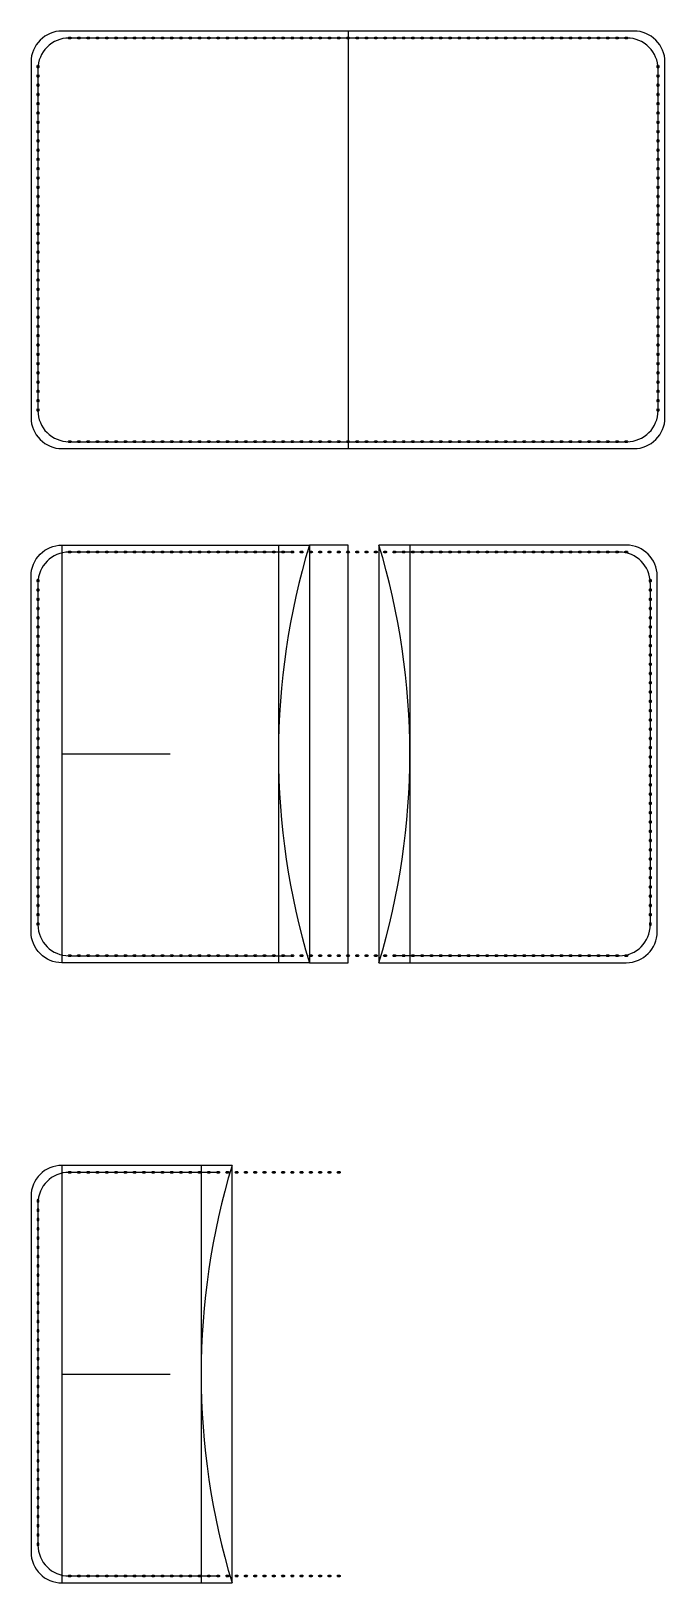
# Model space of a CAD drawing. Header units: millimetres. Extents: x -203 to 2, y -367 to 135.
import ezdxf

# ---------------------------------------------------------------- set-up
doc = ezdxf.new("R2010")
doc.units = ezdxf.units.MM
doc.layers.get('0').update_dxf_attribs({"linetype": 'CONTINUOUS'})

msp = doc.modelspace()

# ---------------------------------------------------------------- linework, layer by layer
for p, q in [((-100, 135.07), (-100, 0.07)), ((-192.5, -31.13), (-192.5, -166.13)), ((-117.5, -33.38), (-190.25, -33.38)), ((-122.5, -31.13), (-122.5, -166.13)), ((-10, -31.13), (-90, -31.13)), ((-90, -31.13), (-90, -166.13)), ((-12.25, -33.38), (-85, -33.38)), ((-80, -31.13), (-80, -166.13)), ((-200.25, -43.38), (-200.25, -153.88)), ((-2.25, -43.38), (-2.25, -153.88)), ((0, -156.13), (0, -41.13)), ((-192.5, -98.63), (-157.5, -98.63)), ((-190.25, -163.88), (-117.5, -163.88)), ((-12.25, -163.88), (-85, -163.88)), ((-90, -166.13), (-10, -166.13)), ((-137.5, -231.65), (-192.5, -231.65)), ((-192.5, -231.65), (-192.5, -366.65)), ((-142.5, -233.9), (-190.25, -233.9)), ((-147.5, -231.65), (-147.5, -366.65)), ((-137.5, -366.65), (-137.5, -231.65)), ((-202.5, -241.65), (-202.5, -356.65)), ((-200.25, -243.9), (-200.25, -354.4)), ((-192.5, -299.15), (-157.5, -299.15)), ((-190.25, -364.4), (-142.5, -364.4)), ((-192.5, -366.65), (-137.5, -366.65))]:
    msp.add_line(p, q)
for points in [[(-192.5, 0.07), (-7.5, 0.07, 0.414214), (2.5, 10.07), (2.5, 125.07, 0.414214), (-7.5, 135.07), (-192.5, 135.07, 0.414214), (-202.5, 125.07), (-202.5, 10.07, 0.414214)], [(-9.75, 132.82), (-190.25, 132.82, 0.414214), (-200.25, 122.82), (-200.25, 12.32, 0.414214), (-190.25, 2.32), (-9.75, 2.32, 0.414214), (0.25, 12.32), (0.25, 122.82, 0.414214)], [(-190.25, 133.07), (-189.75, 133.07, -1), (-189.75, 132.57), (-190.25, 132.57, -1)], [(-187.25, 132.57, -1), (-187.25, 133.07), (-186.75, 133.07, -1), (-186.75, 132.57)], [(-184.25, 132.57, -1), (-184.25, 133.07), (-183.75, 133.07, -1), (-183.75, 132.57)], [(-181.25, 132.57, -1), (-181.25, 133.07), (-180.75, 133.07, -1), (-180.75, 132.57)], [(-178.25, 132.57, -1), (-178.25, 133.07), (-177.75, 133.07, -1), (-177.75, 132.57)], [(-175.25, 132.57, -1), (-175.25, 133.07), (-174.75, 133.07, -1), (-174.75, 132.57)], [(-172.25, 132.57, -1), (-172.25, 133.07), (-171.75, 133.07, -1), (-171.75, 132.57)], [(-169.25, 132.57, -1), (-169.25, 133.07), (-168.75, 133.07, -1), (-168.75, 132.57)], [(-166.25, 132.57, -1), (-166.25, 133.07), (-165.75, 133.07, -1), (-165.75, 132.57)], [(-163.25, 132.57, -1), (-163.25, 133.07), (-162.75, 133.07, -1), (-162.75, 132.57)], [(-160.25, 132.57, -1), (-160.25, 133.07), (-159.75, 133.07, -1), (-159.75, 132.57)], [(-157.25, 132.57, -1), (-157.25, 133.07), (-156.75, 133.07, -1), (-156.75, 132.57)], [(-154.25, 132.57, -1), (-154.25, 133.07), (-153.75, 133.07, -1), (-153.75, 132.57)], [(-151.25, 132.57, -1), (-151.25, 133.07), (-150.75, 133.07, -1), (-150.75, 132.57)], [(-148.25, 132.57, -1), (-148.25, 133.07), (-147.75, 133.07, -1), (-147.75, 132.57)], [(-145.25, 132.57, -1), (-145.25, 133.07), (-144.75, 133.07, -1), (-144.75, 132.57)], [(-142.25, 132.57, -1), (-142.25, 133.07), (-141.75, 133.07, -1), (-141.75, 132.57)], [(-139.25, 132.57, -1), (-139.25, 133.07), (-138.75, 133.07, -1), (-138.75, 132.57)], [(-136.25, 132.57, -1), (-136.25, 133.07), (-135.75, 133.07, -1), (-135.75, 132.57)], [(-133.25, 132.57, -1), (-133.25, 133.07), (-132.75, 133.07, -1), (-132.75, 132.57)], [(-130.25, 132.57, -1), (-130.25, 133.07), (-129.75, 133.07, -1), (-129.75, 132.57)], [(-127.25, 132.57, -1), (-127.25, 133.07), (-126.75, 133.07, -1), (-126.75, 132.57)], [(-124.25, 132.57, -1), (-124.25, 133.07), (-123.75, 133.07, -1), (-123.75, 132.57)], [(-121.25, 132.57, -1), (-121.25, 133.07), (-120.75, 133.07, -1), (-120.75, 132.57)], [(-118.25, 132.57, -1), (-118.25, 133.07), (-117.75, 133.07, -1), (-117.75, 132.57)], [(-115.25, 132.57, -1), (-115.25, 133.07), (-114.75, 133.07, -1), (-114.75, 132.57)], [(-112.25, 132.57, -1), (-112.25, 133.07), (-111.75, 133.07, -1), (-111.75, 132.57)], [(-109.25, 132.57, -1), (-109.25, 133.07), (-108.75, 133.07, -1), (-108.75, 132.57)], [(-106.25, 132.57, -1), (-106.25, 133.07), (-105.75, 133.07, -1), (-105.75, 132.57)], [(-103.25, 132.57, -1), (-103.25, 133.07), (-102.75, 133.07, -1), (-102.75, 132.57)], [(-100.25, 132.57, -1), (-100.25, 133.07), (-99.75, 133.07, -1), (-99.75, 132.57)], [(-97.25, 132.57, -1), (-97.25, 133.07), (-96.75, 133.07, -1), (-96.75, 132.57)], [(-94.25, 132.57, -1), (-94.25, 133.07), (-93.75, 133.07, -1), (-93.75, 132.57)], [(-91.25, 132.57, -1), (-91.25, 133.07), (-90.75, 133.07, -1), (-90.75, 132.57)], [(-88.25, 132.57, -1), (-88.25, 133.07), (-87.75, 133.07, -1), (-87.75, 132.57)], [(-85.25, 132.57, -1), (-85.25, 133.07), (-84.75, 133.07, -1), (-84.75, 132.57)], [(-82.25, 132.57, -1), (-82.25, 133.07), (-81.75, 133.07, -1), (-81.75, 132.57)], [(-79.25, 132.57, -1), (-79.25, 133.07), (-78.75, 133.07, -1), (-78.75, 132.57)], [(-76.25, 132.57, -1), (-76.25, 133.07), (-75.75, 133.07, -1), (-75.75, 132.57)], [(-73.25, 132.57, -1), (-73.25, 133.07), (-72.75, 133.07, -1), (-72.75, 132.57)], [(-70.25, 132.57, -1), (-70.25, 133.07), (-69.75, 133.07, -1), (-69.75, 132.57)], [(-67.25, 132.57, -1), (-67.25, 133.07), (-66.75, 133.07, -1), (-66.75, 132.57)], [(-64.25, 132.57, -1), (-64.25, 133.07), (-63.75, 133.07, -1), (-63.75, 132.57)], [(-61.25, 132.57, -1), (-61.25, 133.07), (-60.75, 133.07, -1), (-60.75, 132.57)], [(-58.25, 132.57, -1), (-58.25, 133.07), (-57.75, 133.07, -1), (-57.75, 132.57)], [(-55.25, 132.57, -1), (-55.25, 133.07), (-54.75, 133.07, -1), (-54.75, 132.57)], [(-52.25, 132.57, -1), (-52.25, 133.07), (-51.75, 133.07, -1), (-51.75, 132.57)], [(-49.25, 132.57, -1), (-49.25, 133.07), (-48.75, 133.07, -1), (-48.75, 132.57)], [(-46.25, 132.57, -1), (-46.25, 133.07), (-45.75, 133.07, -1), (-45.75, 132.57)], [(-43.25, 132.57, -1), (-43.25, 133.07), (-42.75, 133.07, -1), (-42.75, 132.57)], [(-40.25, 132.57, -1), (-40.25, 133.07), (-39.75, 133.07, -1), (-39.75, 132.57)], [(-37.25, 132.57, -1), (-37.25, 133.07), (-36.75, 133.07, -1), (-36.75, 132.57)], [(-34.25, 132.57, -1), (-34.25, 133.07), (-33.75, 133.07, -1), (-33.75, 132.57)], [(-31.25, 132.57, -1), (-31.25, 133.07), (-30.75, 133.07, -1), (-30.75, 132.57)], [(-28.25, 132.57, -1), (-28.25, 133.07), (-27.75, 133.07, -1), (-27.75, 132.57)], [(-25.25, 132.57, -1), (-25.25, 133.07), (-24.75, 133.07, -1), (-24.75, 132.57)], [(-22.25, 132.57, -1), (-22.25, 133.07), (-21.75, 133.07, -1), (-21.75, 132.57)], [(-19.25, 132.57, -1), (-19.25, 133.07), (-18.75, 133.07, -1), (-18.75, 132.57)], [(-16.25, 132.57, -1), (-16.25, 133.07), (-15.75, 133.07, -1), (-15.75, 132.57)], [(-13.25, 132.57, -1), (-13.25, 133.07), (-12.75, 133.07, -1), (-12.75, 132.57)], [(-10.25, 132.57, -1), (-10.25, 133.07), (-9.75, 133.07, -1), (-9.75, 132.57)], [(-200.5, 123.32), (-200.5, 123.82, -1), (-200, 123.82), (-200, 123.32, -1)], [(-200.5, 120.32), (-200.5, 120.82, -1), (-200, 120.82), (-200, 120.32, -1)], [(0, 123.32), (0, 123.82, -1), (0.5, 123.82), (0.5, 123.32, -1)], [(0, 120.32), (0, 120.82, -1), (0.5, 120.82), (0.5, 120.32, -1)], [(-200.5, 117.32), (-200.5, 117.82, -1), (-200, 117.82), (-200, 117.32, -1)], [(0, 117.32), (0, 117.82, -1), (0.5, 117.82), (0.5, 117.32, -1)], [(-200.5, 114.32), (-200.5, 114.82, -1), (-200, 114.82), (-200, 114.32, -1)], [(-200.5, 111.32), (-200.5, 111.82, -1), (-200, 111.82), (-200, 111.32, -1)], [(0, 114.32), (0, 114.82, -1), (0.5, 114.82), (0.5, 114.32, -1)], [(0, 111.32), (0, 111.82, -1), (0.5, 111.82), (0.5, 111.32, -1)], [(-200.5, 108.32), (-200.5, 108.82, -1), (-200, 108.82), (-200, 108.32, -1)], [(-200.5, 105.32), (-200.5, 105.82, -1), (-200, 105.82), (-200, 105.32, -1)], [(0, 108.32), (0, 108.82, -1), (0.5, 108.82), (0.5, 108.32, -1)], [(0, 105.32), (0, 105.82, -1), (0.5, 105.82), (0.5, 105.32, -1)], [(-200.5, 102.32), (-200.5, 102.82, -1), (-200, 102.82), (-200, 102.32, -1)], [(0, 102.32), (0, 102.82, -1), (0.5, 102.82), (0.5, 102.32, -1)], [(-200.5, 99.32), (-200.5, 99.82, -1), (-200, 99.82), (-200, 99.32, -1)], [(-200.5, 96.32), (-200.5, 96.82, -1), (-200, 96.82), (-200, 96.32, -1)], [(0, 99.32), (0, 99.82, -1), (0.5, 99.82), (0.5, 99.32, -1)], [(0, 96.32), (0, 96.82, -1), (0.5, 96.82), (0.5, 96.32, -1)], [(-200.5, 93.32), (-200.5, 93.82, -1), (-200, 93.82), (-200, 93.32, -1)], [(-200.5, 90.32), (-200.5, 90.82, -1), (-200, 90.82), (-200, 90.32, -1)], [(0, 93.32), (0, 93.82, -1), (0.5, 93.82), (0.5, 93.32, -1)], [(0, 90.32), (0, 90.82, -1), (0.5, 90.82), (0.5, 90.32, -1)], [(-200.5, 87.32), (-200.5, 87.82, -1), (-200, 87.82), (-200, 87.32, -1)], [(0, 87.32), (0, 87.82, -1), (0.5, 87.82), (0.5, 87.32, -1)], [(-200.5, 84.32), (-200.5, 84.82, -1), (-200, 84.82), (-200, 84.32, -1)], [(-200.5, 81.32), (-200.5, 81.82, -1), (-200, 81.82), (-200, 81.32, -1)], [(0, 84.32), (0, 84.82, -1), (0.5, 84.82), (0.5, 84.32, -1)], [(0, 81.32), (0, 81.82, -1), (0.5, 81.82), (0.5, 81.32, -1)], [(-200.5, 78.32), (-200.5, 78.82, -1), (-200, 78.82), (-200, 78.32, -1)], [(-200.5, 75.32), (-200.5, 75.82, -1), (-200, 75.82), (-200, 75.32, -1)], [(0, 78.32), (0, 78.82, -1), (0.5, 78.82), (0.5, 78.32, -1)], [(0, 75.32), (0, 75.82, -1), (0.5, 75.82), (0.5, 75.32, -1)], [(-200.5, 72.32), (-200.5, 72.82, -1), (-200, 72.82), (-200, 72.32, -1)], [(0, 72.32), (0, 72.82, -1), (0.5, 72.82), (0.5, 72.32, -1)], [(-200.5, 69.32), (-200.5, 69.82, -1), (-200, 69.82), (-200, 69.32, -1)], [(-200.5, 66.32), (-200.5, 66.82, -1), (-200, 66.82), (-200, 66.32, -1)], [(0, 69.32), (0, 69.82, -1), (0.5, 69.82), (0.5, 69.32, -1)], [(0, 66.32), (0, 66.82, -1), (0.5, 66.82), (0.5, 66.32, -1)], [(-200.5, 63.32), (-200.5, 63.82, -1), (-200, 63.82), (-200, 63.32, -1)], [(-200.5, 60.32), (-200.5, 60.82, -1), (-200, 60.82), (-200, 60.32, -1)], [(0, 63.32), (0, 63.82, -1), (0.5, 63.82), (0.5, 63.32, -1)], [(0, 60.32), (0, 60.82, -1), (0.5, 60.82), (0.5, 60.32, -1)], [(-200.5, 57.32), (-200.5, 57.82, -1), (-200, 57.82), (-200, 57.32, -1)], [(0, 57.32), (0, 57.82, -1), (0.5, 57.82), (0.5, 57.32, -1)], [(-200.5, 54.32), (-200.5, 54.82, -1), (-200, 54.82), (-200, 54.32, -1)], [(-200.5, 51.32), (-200.5, 51.82, -1), (-200, 51.82), (-200, 51.32, -1)], [(0, 54.32), (0, 54.82, -1), (0.5, 54.82), (0.5, 54.32, -1)], [(0, 51.32), (0, 51.82, -1), (0.5, 51.82), (0.5, 51.32, -1)], [(-200.5, 48.32), (-200.5, 48.82, -1), (-200, 48.82), (-200, 48.32, -1)], [(-200.5, 45.32), (-200.5, 45.82, -1), (-200, 45.82), (-200, 45.32, -1)], [(0, 48.32), (0, 48.82, -1), (0.5, 48.82), (0.5, 48.32, -1)], [(0, 45.32), (0, 45.82, -1), (0.5, 45.82), (0.5, 45.32, -1)], [(-200.5, 42.32), (-200.5, 42.82, -1), (-200, 42.82), (-200, 42.32, -1)], [(0, 42.32), (0, 42.82, -1), (0.5, 42.82), (0.5, 42.32, -1)], [(-200.5, 39.32), (-200.5, 39.82, -1), (-200, 39.82), (-200, 39.32, -1)], [(-200.5, 36.32), (-200.5, 36.82, -1), (-200, 36.82), (-200, 36.32, -1)], [(0, 39.32), (0, 39.82, -1), (0.5, 39.82), (0.5, 39.32, -1)], [(0, 36.32), (0, 36.82, -1), (0.5, 36.82), (0.5, 36.32, -1)], [(-200.5, 33.32), (-200.5, 33.82, -1), (-200, 33.82), (-200, 33.32, -1)], [(-200.5, 30.32), (-200.5, 30.82, -1), (-200, 30.82), (-200, 30.32, -1)], [(0, 33.32), (0, 33.82, -1), (0.5, 33.82), (0.5, 33.32, -1)], [(0, 30.32), (0, 30.82, -1), (0.5, 30.82), (0.5, 30.32, -1)], [(-200.5, 27.32), (-200.5, 27.82, -1), (-200, 27.82), (-200, 27.32, -1)], [(0, 27.32), (0, 27.82, -1), (0.5, 27.82), (0.5, 27.32, -1)], [(-200.5, 24.32), (-200.5, 24.82, -1), (-200, 24.82), (-200, 24.32, -1)], [(-200.5, 21.32), (-200.5, 21.82, -1), (-200, 21.82), (-200, 21.32, -1)], [(0, 24.32), (0, 24.82, -1), (0.5, 24.82), (0.5, 24.32, -1)], [(0, 21.32), (0, 21.82, -1), (0.5, 21.82), (0.5, 21.32, -1)], [(-200.5, 18.32), (-200.5, 18.82, -1), (-200, 18.82), (-200, 18.32, -1)], [(-200.5, 15.32), (-200.5, 15.82, -1), (-200, 15.82), (-200, 15.32, -1)], [(0, 18.32), (0, 18.82, -1), (0.5, 18.82), (0.5, 18.32, -1)], [(0, 15.32), (0, 15.82, -1), (0.5, 15.82), (0.5, 15.32, -1)], [(-200.5, 12.32), (-200.5, 12.82, -1), (-200, 12.82), (-200, 12.32, -1)], [(0, 12.82, -1), (0.5, 12.82), (0.5, 12.32, -1), (0, 12.32)], [(-189.75, 2.57, -1), (-189.75, 2.07), (-190.25, 2.07, -1), (-190.25, 2.57)], [(-187.25, 2.07, -1), (-187.25, 2.57), (-186.75, 2.57, -1), (-186.75, 2.07)], [(-184.25, 2.07, -1), (-184.25, 2.57), (-183.75, 2.57, -1), (-183.75, 2.07)], [(-181.25, 2.07, -1), (-181.25, 2.57), (-180.75, 2.57, -1), (-180.75, 2.07)], [(-178.25, 2.07, -1), (-178.25, 2.57), (-177.75, 2.57, -1), (-177.75, 2.07)], [(-175.25, 2.07, -1), (-175.25, 2.57), (-174.75, 2.57, -1), (-174.75, 2.07)], [(-172.25, 2.07, -1), (-172.25, 2.57), (-171.75, 2.57, -1), (-171.75, 2.07)], [(-169.25, 2.07, -1), (-169.25, 2.57), (-168.75, 2.57, -1), (-168.75, 2.07)], [(-166.25, 2.07, -1), (-166.25, 2.57), (-165.75, 2.57, -1), (-165.75, 2.07)], [(-163.25, 2.07, -1), (-163.25, 2.57), (-162.75, 2.57, -1), (-162.75, 2.07)], [(-160.25, 2.07, -1), (-160.25, 2.57), (-159.75, 2.57, -1), (-159.75, 2.07)], [(-157.25, 2.07, -1), (-157.25, 2.57), (-156.75, 2.57, -1), (-156.75, 2.07)], [(-154.25, 2.07, -1), (-154.25, 2.57), (-153.75, 2.57, -1), (-153.75, 2.07)], [(-151.25, 2.07, -1), (-151.25, 2.57), (-150.75, 2.57, -1), (-150.75, 2.07)], [(-148.25, 2.07, -1), (-148.25, 2.57), (-147.75, 2.57, -1), (-147.75, 2.07)], [(-145.25, 2.07, -1), (-145.25, 2.57), (-144.75, 2.57, -1), (-144.75, 2.07)], [(-142.25, 2.07, -1), (-142.25, 2.57), (-141.75, 2.57, -1), (-141.75, 2.07)], [(-139.25, 2.07, -1), (-139.25, 2.57), (-138.75, 2.57, -1), (-138.75, 2.07)], [(-136.25, 2.07, -1), (-136.25, 2.57), (-135.75, 2.57, -1), (-135.75, 2.07)], [(-133.25, 2.07, -1), (-133.25, 2.57), (-132.75, 2.57, -1), (-132.75, 2.07)], [(-130.25, 2.07, -1), (-130.25, 2.57), (-129.75, 2.57, -1), (-129.75, 2.07)], [(-127.25, 2.07, -1), (-127.25, 2.57), (-126.75, 2.57, -1), (-126.75, 2.07)], [(-124.25, 2.07, -1), (-124.25, 2.57), (-123.75, 2.57, -1), (-123.75, 2.07)], [(-121.25, 2.07, -1), (-121.25, 2.57), (-120.75, 2.57, -1), (-120.75, 2.07)], [(-118.25, 2.07, -1), (-118.25, 2.57), (-117.75, 2.57, -1), (-117.75, 2.07)], [(-115.25, 2.07, -1), (-115.25, 2.57), (-114.75, 2.57, -1), (-114.75, 2.07)], [(-112.25, 2.07, -1), (-112.25, 2.57), (-111.75, 2.57, -1), (-111.75, 2.07)], [(-109.25, 2.07, -1), (-109.25, 2.57), (-108.75, 2.57, -1), (-108.75, 2.07)], [(-106.25, 2.07, -1), (-106.25, 2.57), (-105.75, 2.57, -1), (-105.75, 2.07)], [(-103.25, 2.07, -1), (-103.25, 2.57), (-102.75, 2.57, -1), (-102.75, 2.07)], [(-100.25, 2.07, -1), (-100.25, 2.57), (-99.75, 2.57, -1), (-99.75, 2.07)], [(-97.25, 2.07, -1), (-97.25, 2.57), (-96.75, 2.57, -1), (-96.75, 2.07)], [(-94.25, 2.07, -1), (-94.25, 2.57), (-93.75, 2.57, -1), (-93.75, 2.07)], [(-91.25, 2.07, -1), (-91.25, 2.57), (-90.75, 2.57, -1), (-90.75, 2.07)], [(-88.25, 2.07, -1), (-88.25, 2.57), (-87.75, 2.57, -1), (-87.75, 2.07)], [(-85.25, 2.07, -1), (-85.25, 2.57), (-84.75, 2.57, -1), (-84.75, 2.07)], [(-82.25, 2.07, -1), (-82.25, 2.57), (-81.75, 2.57, -1), (-81.75, 2.07)], [(-79.25, 2.07, -1), (-79.25, 2.57), (-78.75, 2.57, -1), (-78.75, 2.07)], [(-76.25, 2.07, -1), (-76.25, 2.57), (-75.75, 2.57, -1), (-75.75, 2.07)], [(-73.25, 2.07, -1), (-73.25, 2.57), (-72.75, 2.57, -1), (-72.75, 2.07)], [(-70.25, 2.07, -1), (-70.25, 2.57), (-69.75, 2.57, -1), (-69.75, 2.07)], [(-67.25, 2.07, -1), (-67.25, 2.57), (-66.75, 2.57, -1), (-66.75, 2.07)], [(-64.25, 2.07, -1), (-64.25, 2.57), (-63.75, 2.57, -1), (-63.75, 2.07)], [(-61.25, 2.07, -1), (-61.25, 2.57), (-60.75, 2.57, -1), (-60.75, 2.07)], [(-58.25, 2.07, -1), (-58.25, 2.57), (-57.75, 2.57, -1), (-57.75, 2.07)], [(-55.25, 2.07, -1), (-55.25, 2.57), (-54.75, 2.57, -1), (-54.75, 2.07)], [(-52.25, 2.07, -1), (-52.25, 2.57), (-51.75, 2.57, -1), (-51.75, 2.07)], [(-49.25, 2.07, -1), (-49.25, 2.57), (-48.75, 2.57, -1), (-48.75, 2.07)], [(-46.25, 2.07, -1), (-46.25, 2.57), (-45.75, 2.57, -1), (-45.75, 2.07)], [(-43.25, 2.07, -1), (-43.25, 2.57), (-42.75, 2.57, -1), (-42.75, 2.07)], [(-40.25, 2.07, -1), (-40.25, 2.57), (-39.75, 2.57, -1), (-39.75, 2.07)], [(-37.25, 2.07, -1), (-37.25, 2.57), (-36.75, 2.57, -1), (-36.75, 2.07)], [(-34.25, 2.07, -1), (-34.25, 2.57), (-33.75, 2.57, -1), (-33.75, 2.07)], [(-31.25, 2.07, -1), (-31.25, 2.57), (-30.75, 2.57, -1), (-30.75, 2.07)], [(-28.25, 2.07, -1), (-28.25, 2.57), (-27.75, 2.57, -1), (-27.75, 2.07)], [(-25.25, 2.07, -1), (-25.25, 2.57), (-24.75, 2.57, -1), (-24.75, 2.07)], [(-22.25, 2.07, -1), (-22.25, 2.57), (-21.75, 2.57, -1), (-21.75, 2.07)], [(-19.25, 2.07, -1), (-19.25, 2.57), (-18.75, 2.57, -1), (-18.75, 2.07)], [(-16.25, 2.07, -1), (-16.25, 2.57), (-15.75, 2.57, -1), (-15.75, 2.07)], [(-13.25, 2.07, -1), (-13.25, 2.57), (-12.75, 2.57, -1), (-12.75, 2.07)], [(-10.25, 2.07, -1), (-10.25, 2.57), (-9.75, 2.57, -1), (-9.75, 2.07)], [(-192.5, -31.13), (-112.5, -31.13), (-112.5, -166.13), (-100, -166.13), (-100, -31.13), (-112.5, -31.13, 0.148148), (-112.5, -166.13), (-192.5, -166.13, -0.414214), (-202.5, -156.13), (-202.5, -41.13, -0.414214)], [(-189.75, -33.63), (-190.25, -33.63, -1), (-190.25, -33.13), (-189.75, -33.13, -1)], [(-186.75, -33.63), (-187.25, -33.63, -1), (-187.25, -33.13), (-186.75, -33.13, -1)], [(-183.75, -33.63), (-184.25, -33.63, -1), (-184.25, -33.13), (-183.75, -33.13, -1)], [(-180.75, -33.63), (-181.25, -33.63, -1), (-181.25, -33.13), (-180.75, -33.13, -1)], [(-177.75, -33.63), (-178.25, -33.63, -1), (-178.25, -33.13), (-177.75, -33.13, -1)], [(-174.75, -33.63), (-175.25, -33.63, -1), (-175.25, -33.13), (-174.75, -33.13, -1)], [(-171.75, -33.63), (-172.25, -33.63, -1), (-172.25, -33.13), (-171.75, -33.13, -1)], [(-168.75, -33.63), (-169.25, -33.63, -1), (-169.25, -33.13), (-168.75, -33.13, -1)], [(-165.75, -33.63), (-166.25, -33.63, -1), (-166.25, -33.13), (-165.75, -33.13, -1)], [(-162.75, -33.63), (-163.25, -33.63, -1), (-163.25, -33.13), (-162.75, -33.13, -1)], [(-159.75, -33.63), (-160.25, -33.63, -1), (-160.25, -33.13), (-159.75, -33.13, -1)], [(-156.75, -33.63), (-157.25, -33.63, -1), (-157.25, -33.13), (-156.75, -33.13, -1)], [(-153.75, -33.63), (-154.25, -33.63, -1), (-154.25, -33.13), (-153.75, -33.13, -1)], [(-150.75, -33.63), (-151.25, -33.63, -1), (-151.25, -33.13), (-150.75, -33.13, -1)], [(-147.75, -33.63), (-148.25, -33.63, -1), (-148.25, -33.13), (-147.75, -33.13, -1)], [(-144.75, -33.63), (-145.25, -33.63, -1), (-145.25, -33.13), (-144.75, -33.13, -1)], [(-141.75, -33.63), (-142.25, -33.63, -1), (-142.25, -33.13), (-141.75, -33.13, -1)], [(-138.75, -33.63), (-139.25, -33.63, -1), (-139.25, -33.13), (-138.75, -33.13, -1)], [(-135.75, -33.63), (-136.25, -33.63, -1), (-136.25, -33.13), (-135.75, -33.13, -1)], [(-132.75, -33.63), (-133.25, -33.63, -1), (-133.25, -33.13), (-132.75, -33.13, -1)], [(-129.75, -33.63), (-130.25, -33.63, -1), (-130.25, -33.13), (-129.75, -33.13, -1)], [(-126.75, -33.63), (-127.25, -33.63, -1), (-127.25, -33.13), (-126.75, -33.13, -1)], [(-123.75, -33.63), (-124.25, -33.63, -1), (-124.25, -33.13), (-123.75, -33.13, -1)], [(-120.75, -33.63), (-121.25, -33.63, -1), (-121.25, -33.13), (-120.75, -33.13, -1)], [(-117.75, -33.63), (-118.25, -33.63, -1), (-118.25, -33.13), (-117.75, -33.13, -1)], [(-114.75, -33.63), (-115.25, -33.63, -1), (-115.25, -33.13), (-114.75, -33.13, -1)], [(-111.75, -33.63), (-112.25, -33.63, -1), (-112.25, -33.13), (-111.75, -33.13, -1)], [(-108.75, -33.63), (-109.25, -33.63, -1), (-109.25, -33.13), (-108.75, -33.13, -1)], [(-105.75, -33.63), (-106.25, -33.63, -1), (-106.25, -33.13), (-105.75, -33.13, -1)], [(-102.75, -33.63), (-103.25, -33.63, -1), (-103.25, -33.13), (-102.75, -33.13, -1)], [(-99.75, -33.63), (-100.25, -33.63, -1), (-100.25, -33.13), (-99.75, -33.13, -1)], [(-96.75, -33.63), (-97.25, -33.63, -1), (-97.25, -33.13), (-96.75, -33.13, -1)], [(-93.75, -33.63), (-94.25, -33.63, -1), (-94.25, -33.13), (-93.75, -33.13, -1)], [(-90.75, -33.63), (-91.25, -33.63, -1), (-91.25, -33.13), (-90.75, -33.13, -1)], [(-87.75, -33.63), (-88.25, -33.63, -1), (-88.25, -33.13), (-87.75, -33.13, -1)], [(-84.75, -33.63), (-85.25, -33.63, -1), (-85.25, -33.13), (-84.75, -33.13, -1)], [(-81.75, -33.63), (-82.25, -33.63, -1), (-82.25, -33.13), (-81.75, -33.13, -1)], [(-78.75, -33.63), (-79.25, -33.63, -1), (-79.25, -33.13), (-78.75, -33.13, -1)], [(-75.75, -33.63), (-76.25, -33.63, -1), (-76.25, -33.13), (-75.75, -33.13, -1)], [(-72.75, -33.63), (-73.25, -33.63, -1), (-73.25, -33.13), (-72.75, -33.13, -1)], [(-69.75, -33.63), (-70.25, -33.63, -1), (-70.25, -33.13), (-69.75, -33.13, -1)], [(-66.75, -33.63), (-67.25, -33.63, -1), (-67.25, -33.13), (-66.75, -33.13, -1)], [(-63.75, -33.63), (-64.25, -33.63, -1), (-64.25, -33.13), (-63.75, -33.13, -1)], [(-60.75, -33.63), (-61.25, -33.63, -1), (-61.25, -33.13), (-60.75, -33.13, -1)], [(-57.75, -33.63), (-58.25, -33.63, -1), (-58.25, -33.13), (-57.75, -33.13, -1)], [(-54.75, -33.63), (-55.25, -33.63, -1), (-55.25, -33.13), (-54.75, -33.13, -1)], [(-51.75, -33.63), (-52.25, -33.63, -1), (-52.25, -33.13), (-51.75, -33.13, -1)], [(-48.75, -33.63), (-49.25, -33.63, -1), (-49.25, -33.13), (-48.75, -33.13, -1)], [(-45.75, -33.63), (-46.25, -33.63, -1), (-46.25, -33.13), (-45.75, -33.13, -1)], [(-42.75, -33.63), (-43.25, -33.63, -1), (-43.25, -33.13), (-42.75, -33.13, -1)], [(-39.75, -33.63), (-40.25, -33.63, -1), (-40.25, -33.13), (-39.75, -33.13, -1)], [(-36.75, -33.63), (-37.25, -33.63, -1), (-37.25, -33.13), (-36.75, -33.13, -1)], [(-33.75, -33.63), (-34.25, -33.63, -1), (-34.25, -33.13), (-33.75, -33.13, -1)], [(-30.75, -33.63), (-31.25, -33.63, -1), (-31.25, -33.13), (-30.75, -33.13, -1)], [(-27.75, -33.63), (-28.25, -33.63, -1), (-28.25, -33.13), (-27.75, -33.13, -1)], [(-24.75, -33.63), (-25.25, -33.63, -1), (-25.25, -33.13), (-24.75, -33.13, -1)], [(-21.75, -33.63), (-22.25, -33.63, -1), (-22.25, -33.13), (-21.75, -33.13, -1)], [(-18.75, -33.63), (-19.25, -33.63, -1), (-19.25, -33.13), (-18.75, -33.13, -1)], [(-15.75, -33.63), (-16.25, -33.63, -1), (-16.25, -33.13), (-15.75, -33.13, -1)], [(-12.75, -33.63), (-13.25, -33.63, -1), (-13.25, -33.13), (-12.75, -33.13, -1)], [(-9.75, -33.63), (-10.25, -33.63, -1), (-10.25, -33.13), (-9.75, -33.13, -1)], [(-200.5, -42.38, -1), (-200, -42.38), (-200, -42.88, -1), (-200.5, -42.88)], [(-200.5, -45.38, -1), (-200, -45.38), (-200, -45.88, -1), (-200.5, -45.88)], [(-2.5, -42.38, -1), (-2, -42.38), (-2, -42.88, -1), (-2.5, -42.88)], [(-2.5, -45.38, -1), (-2, -45.38), (-2, -45.88, -1), (-2.5, -45.88)], [(-200.5, -48.38, -1), (-200, -48.38), (-200, -48.88, -1), (-200.5, -48.88)], [(-2.5, -48.38, -1), (-2, -48.38), (-2, -48.88, -1), (-2.5, -48.88)], [(-200.5, -51.38, -1), (-200, -51.38), (-200, -51.88, -1), (-200.5, -51.88)], [(-200.5, -54.38, -1), (-200, -54.38), (-200, -54.88, -1), (-200.5, -54.88)], [(-2.5, -51.38, -1), (-2, -51.38), (-2, -51.88, -1), (-2.5, -51.88)], [(-2.5, -54.38, -1), (-2, -54.38), (-2, -54.88, -1), (-2.5, -54.88)], [(-200.5, -57.38, -1), (-200, -57.38), (-200, -57.88, -1), (-200.5, -57.88)], [(-200.5, -60.38, -1), (-200, -60.38), (-200, -60.88, -1), (-200.5, -60.88)], [(-2.5, -57.38, -1), (-2, -57.38), (-2, -57.88, -1), (-2.5, -57.88)], [(-2.5, -60.38, -1), (-2, -60.38), (-2, -60.88, -1), (-2.5, -60.88)], [(-200.5, -63.38, -1), (-200, -63.38), (-200, -63.88, -1), (-200.5, -63.88)], [(-2.5, -63.38, -1), (-2, -63.38), (-2, -63.88, -1), (-2.5, -63.88)], [(-200.5, -66.38, -1), (-200, -66.38), (-200, -66.88, -1), (-200.5, -66.88)], [(-200.5, -69.38, -1), (-200, -69.38), (-200, -69.88, -1), (-200.5, -69.88)], [(-2.5, -66.38, -1), (-2, -66.38), (-2, -66.88, -1), (-2.5, -66.88)], [(-2.5, -69.38, -1), (-2, -69.38), (-2, -69.88, -1), (-2.5, -69.88)], [(-200.5, -72.38, -1), (-200, -72.38), (-200, -72.88, -1), (-200.5, -72.88)], [(-200.5, -75.38, -1), (-200, -75.38), (-200, -75.88, -1), (-200.5, -75.88)], [(-2.5, -72.38, -1), (-2, -72.38), (-2, -72.88, -1), (-2.5, -72.88)], [(-2.5, -75.38, -1), (-2, -75.38), (-2, -75.88, -1), (-2.5, -75.88)], [(-200.5, -78.38, -1), (-200, -78.38), (-200, -78.88, -1), (-200.5, -78.88)], [(-2.5, -78.38, -1), (-2, -78.38), (-2, -78.88, -1), (-2.5, -78.88)], [(-200.5, -81.38, -1), (-200, -81.38), (-200, -81.88, -1), (-200.5, -81.88)], [(-200.5, -84.38, -1), (-200, -84.38), (-200, -84.88, -1), (-200.5, -84.88)], [(-2.5, -81.38, -1), (-2, -81.38), (-2, -81.88, -1), (-2.5, -81.88)], [(-2.5, -84.38, -1), (-2, -84.38), (-2, -84.88, -1), (-2.5, -84.88)], [(-200.5, -87.38, -1), (-200, -87.38), (-200, -87.88, -1), (-200.5, -87.88)], [(-200.5, -90.38, -1), (-200, -90.38), (-200, -90.88, -1), (-200.5, -90.88)], [(-2.5, -87.38, -1), (-2, -87.38), (-2, -87.88, -1), (-2.5, -87.88)], [(-2.5, -90.38, -1), (-2, -90.38), (-2, -90.88, -1), (-2.5, -90.88)], [(-200.5, -93.38, -1), (-200, -93.38), (-200, -93.88, -1), (-200.5, -93.88)], [(-2.5, -93.38, -1), (-2, -93.38), (-2, -93.88, -1), (-2.5, -93.88)], [(-200.5, -96.38, -1), (-200, -96.38), (-200, -96.88, -1), (-200.5, -96.88)], [(-200.5, -99.38, -1), (-200, -99.38), (-200, -99.88, -1), (-200.5, -99.88)], [(-2.5, -96.38, -1), (-2, -96.38), (-2, -96.88, -1), (-2.5, -96.88)], [(-2.5, -99.38, -1), (-2, -99.38), (-2, -99.88, -1), (-2.5, -99.88)], [(-200.5, -102.38, -1), (-200, -102.38), (-200, -102.88, -1), (-200.5, -102.88)], [(-200.5, -105.38, -1), (-200, -105.38), (-200, -105.88, -1), (-200.5, -105.88)], [(-2.5, -102.38, -1), (-2, -102.38), (-2, -102.88, -1), (-2.5, -102.88)], [(-2.5, -105.38, -1), (-2, -105.38), (-2, -105.88, -1), (-2.5, -105.88)], [(-200.5, -108.38, -1), (-200, -108.38), (-200, -108.88, -1), (-200.5, -108.88)], [(-2.5, -108.38, -1), (-2, -108.38), (-2, -108.88, -1), (-2.5, -108.88)], [(-200.5, -111.38, -1), (-200, -111.38), (-200, -111.88, -1), (-200.5, -111.88)], [(-200.5, -114.38, -1), (-200, -114.38), (-200, -114.88, -1), (-200.5, -114.88)], [(-2.5, -111.38, -1), (-2, -111.38), (-2, -111.88, -1), (-2.5, -111.88)], [(-2.5, -114.38, -1), (-2, -114.38), (-2, -114.88, -1), (-2.5, -114.88)], [(-200.5, -117.38, -1), (-200, -117.38), (-200, -117.88, -1), (-200.5, -117.88)], [(-200.5, -120.38, -1), (-200, -120.38), (-200, -120.88, -1), (-200.5, -120.88)], [(-2.5, -117.38, -1), (-2, -117.38), (-2, -117.88, -1), (-2.5, -117.88)], [(-2.5, -120.38, -1), (-2, -120.38), (-2, -120.88, -1), (-2.5, -120.88)], [(-200.5, -123.38, -1), (-200, -123.38), (-200, -123.88, -1), (-200.5, -123.88)], [(-2.5, -123.38, -1), (-2, -123.38), (-2, -123.88, -1), (-2.5, -123.88)], [(-200.5, -126.38, -1), (-200, -126.38), (-200, -126.88, -1), (-200.5, -126.88)], [(-200.5, -129.38, -1), (-200, -129.38), (-200, -129.88, -1), (-200.5, -129.88)], [(-2.5, -126.38, -1), (-2, -126.38), (-2, -126.88, -1), (-2.5, -126.88)], [(-2.5, -129.38, -1), (-2, -129.38), (-2, -129.88, -1), (-2.5, -129.88)], [(-200.5, -132.38, -1), (-200, -132.38), (-200, -132.88, -1), (-200.5, -132.88)], [(-200.5, -135.38, -1), (-200, -135.38), (-200, -135.88, -1), (-200.5, -135.88)], [(-2.5, -132.38, -1), (-2, -132.38), (-2, -132.88, -1), (-2.5, -132.88)], [(-2.5, -135.38, -1), (-2, -135.38), (-2, -135.88, -1), (-2.5, -135.88)], [(-200.5, -138.38, -1), (-200, -138.38), (-200, -138.88, -1), (-200.5, -138.88)], [(-2.5, -138.38, -1), (-2, -138.38), (-2, -138.88, -1), (-2.5, -138.88)], [(-200.5, -141.38, -1), (-200, -141.38), (-200, -141.88, -1), (-200.5, -141.88)], [(-200.5, -144.38, -1), (-200, -144.38), (-200, -144.88, -1), (-200.5, -144.88)], [(-2.5, -141.38, -1), (-2, -141.38), (-2, -141.88, -1), (-2.5, -141.88)], [(-2.5, -144.38, -1), (-2, -144.38), (-2, -144.88, -1), (-2.5, -144.88)], [(-200.5, -147.38, -1), (-200, -147.38), (-200, -147.88, -1), (-200.5, -147.88)], [(-200.5, -150.38, -1), (-200, -150.38), (-200, -150.88, -1), (-200.5, -150.88)], [(-2.5, -147.38, -1), (-2, -147.38), (-2, -147.88, -1), (-2.5, -147.88)], [(-2.5, -150.38, -1), (-2, -150.38), (-2, -150.88, -1), (-2.5, -150.88)], [(-200, -153.88, -1), (-200.5, -153.88), (-200.5, -153.38, -1), (-200, -153.38)], [(-2, -153.88), (-2, -153.38, 1), (-2.5, -153.38), (-2.5, -153.88, 1)], [(-189.75, -164.13), (-190.25, -164.13, -1), (-190.25, -163.63), (-189.75, -163.63, -1)], [(-186.75, -164.13), (-187.25, -164.13, -1), (-187.25, -163.63), (-186.75, -163.63, -1)], [(-183.75, -164.13), (-184.25, -164.13, -1), (-184.25, -163.63), (-183.75, -163.63, -1)], [(-180.75, -164.13), (-181.25, -164.13, -1), (-181.25, -163.63), (-180.75, -163.63, -1)], [(-177.75, -164.13), (-178.25, -164.13, -1), (-178.25, -163.63), (-177.75, -163.63, -1)], [(-174.75, -164.13), (-175.25, -164.13, -1), (-175.25, -163.63), (-174.75, -163.63, -1)], [(-171.75, -164.13), (-172.25, -164.13, -1), (-172.25, -163.63), (-171.75, -163.63, -1)], [(-168.75, -164.13), (-169.25, -164.13, -1), (-169.25, -163.63), (-168.75, -163.63, -1)], [(-165.75, -164.13), (-166.25, -164.13, -1), (-166.25, -163.63), (-165.75, -163.63, -1)], [(-162.75, -164.13), (-163.25, -164.13, -1), (-163.25, -163.63), (-162.75, -163.63, -1)], [(-159.75, -164.13), (-160.25, -164.13, -1), (-160.25, -163.63), (-159.75, -163.63, -1)], [(-156.75, -164.13), (-157.25, -164.13, -1), (-157.25, -163.63), (-156.75, -163.63, -1)], [(-153.75, -164.13), (-154.25, -164.13, -1), (-154.25, -163.63), (-153.75, -163.63, -1)], [(-150.75, -164.13), (-151.25, -164.13, -1), (-151.25, -163.63), (-150.75, -163.63, -1)], [(-147.75, -164.13), (-148.25, -164.13, -1), (-148.25, -163.63), (-147.75, -163.63, -1)], [(-144.75, -164.13), (-145.25, -164.13, -1), (-145.25, -163.63), (-144.75, -163.63, -1)], [(-141.75, -164.13), (-142.25, -164.13, -1), (-142.25, -163.63), (-141.75, -163.63, -1)], [(-138.75, -164.13), (-139.25, -164.13, -1), (-139.25, -163.63), (-138.75, -163.63, -1)], [(-135.75, -164.13), (-136.25, -164.13, -1), (-136.25, -163.63), (-135.75, -163.63, -1)], [(-132.75, -164.13), (-133.25, -164.13, -1), (-133.25, -163.63), (-132.75, -163.63, -1)], [(-129.75, -164.13), (-130.25, -164.13, -1), (-130.25, -163.63), (-129.75, -163.63, -1)], [(-126.75, -164.13), (-127.25, -164.13, -1), (-127.25, -163.63), (-126.75, -163.63, -1)], [(-123.75, -164.13), (-124.25, -164.13, -1), (-124.25, -163.63), (-123.75, -163.63, -1)], [(-120.75, -164.13), (-121.25, -164.13, -1), (-121.25, -163.63), (-120.75, -163.63, -1)], [(-117.75, -164.13), (-118.25, -164.13, -1), (-118.25, -163.63), (-117.75, -163.63, -1)], [(-114.75, -164.13), (-115.25, -164.13, -1), (-115.25, -163.63), (-114.75, -163.63, -1)], [(-111.75, -164.13), (-112.25, -164.13, -1), (-112.25, -163.63), (-111.75, -163.63, -1)], [(-108.75, -164.13), (-109.25, -164.13, -1), (-109.25, -163.63), (-108.75, -163.63, -1)], [(-105.75, -164.13), (-106.25, -164.13, -1), (-106.25, -163.63), (-105.75, -163.63, -1)], [(-102.75, -164.13), (-103.25, -164.13, -1), (-103.25, -163.63), (-102.75, -163.63, -1)], [(-99.75, -164.13), (-100.25, -164.13, -1), (-100.25, -163.63), (-99.75, -163.63, -1)], [(-96.75, -164.13), (-97.25, -164.13, -1), (-97.25, -163.63), (-96.75, -163.63, -1)], [(-93.75, -164.13), (-94.25, -164.13, -1), (-94.25, -163.63), (-93.75, -163.63, -1)], [(-90.75, -164.13), (-91.25, -164.13, -1), (-91.25, -163.63), (-90.75, -163.63, -1)], [(-87.75, -164.13), (-88.25, -164.13, -1), (-88.25, -163.63), (-87.75, -163.63, -1)], [(-84.75, -164.13), (-85.25, -164.13, -1), (-85.25, -163.63), (-84.75, -163.63, -1)], [(-81.75, -164.13), (-82.25, -164.13, -1), (-82.25, -163.63), (-81.75, -163.63, -1)], [(-78.75, -164.13), (-79.25, -164.13, -1), (-79.25, -163.63), (-78.75, -163.63, -1)], [(-75.75, -164.13), (-76.25, -164.13, -1), (-76.25, -163.63), (-75.75, -163.63, -1)], [(-72.75, -164.13), (-73.25, -164.13, -1), (-73.25, -163.63), (-72.75, -163.63, -1)], [(-69.75, -164.13), (-70.25, -164.13, -1), (-70.25, -163.63), (-69.75, -163.63, -1)], [(-66.75, -164.13), (-67.25, -164.13, -1), (-67.25, -163.63), (-66.75, -163.63, -1)], [(-63.75, -164.13), (-64.25, -164.13, -1), (-64.25, -163.63), (-63.75, -163.63, -1)], [(-60.75, -164.13), (-61.25, -164.13, -1), (-61.25, -163.63), (-60.75, -163.63, -1)], [(-57.75, -164.13), (-58.25, -164.13, -1), (-58.25, -163.63), (-57.75, -163.63, -1)], [(-54.75, -164.13), (-55.25, -164.13, -1), (-55.25, -163.63), (-54.75, -163.63, -1)], [(-51.75, -164.13), (-52.25, -164.13, -1), (-52.25, -163.63), (-51.75, -163.63, -1)], [(-48.75, -164.13), (-49.25, -164.13, -1), (-49.25, -163.63), (-48.75, -163.63, -1)], [(-45.75, -164.13), (-46.25, -164.13, -1), (-46.25, -163.63), (-45.75, -163.63, -1)], [(-42.75, -164.13), (-43.25, -164.13, -1), (-43.25, -163.63), (-42.75, -163.63, -1)], [(-39.75, -164.13), (-40.25, -164.13, -1), (-40.25, -163.63), (-39.75, -163.63, -1)], [(-36.75, -164.13), (-37.25, -164.13, -1), (-37.25, -163.63), (-36.75, -163.63, -1)], [(-33.75, -164.13), (-34.25, -164.13, -1), (-34.25, -163.63), (-33.75, -163.63, -1)], [(-30.75, -164.13), (-31.25, -164.13, -1), (-31.25, -163.63), (-30.75, -163.63, -1)], [(-27.75, -164.13), (-28.25, -164.13, -1), (-28.25, -163.63), (-27.75, -163.63, -1)], [(-24.75, -164.13), (-25.25, -164.13, -1), (-25.25, -163.63), (-24.75, -163.63, -1)], [(-21.75, -164.13), (-22.25, -164.13, -1), (-22.25, -163.63), (-21.75, -163.63, -1)], [(-18.75, -164.13), (-19.25, -164.13, -1), (-19.25, -163.63), (-18.75, -163.63, -1)], [(-15.75, -164.13), (-16.25, -164.13, -1), (-16.25, -163.63), (-15.75, -163.63, -1)], [(-12.75, -164.13), (-13.25, -164.13, -1), (-13.25, -163.63), (-12.75, -163.63, -1)], [(-9.75, -164.13), (-10.25, -164.13, -1), (-10.25, -163.63), (-9.75, -163.63, -1)], [(-190.25, -233.65), (-189.75, -233.65, -1), (-189.75, -234.15), (-190.25, -234.15, -1)], [(-186.75, -234.15), (-187.25, -234.15, -1), (-187.25, -233.65), (-186.75, -233.65, -1)], [(-183.75, -234.15), (-184.25, -234.15, -1), (-184.25, -233.65), (-183.75, -233.65, -1)], [(-180.75, -234.15), (-181.25, -234.15, -1), (-181.25, -233.65), (-180.75, -233.65, -1)], [(-177.75, -234.15), (-178.25, -234.15, -1), (-178.25, -233.65), (-177.75, -233.65, -1)], [(-174.75, -234.15), (-175.25, -234.15, -1), (-175.25, -233.65), (-174.75, -233.65, -1)], [(-171.75, -234.15), (-172.25, -234.15, -1), (-172.25, -233.65), (-171.75, -233.65, -1)], [(-168.75, -234.15), (-169.25, -234.15, -1), (-169.25, -233.65), (-168.75, -233.65, -1)], [(-165.75, -234.15), (-166.25, -234.15, -1), (-166.25, -233.65), (-165.75, -233.65, -1)], [(-162.75, -234.15), (-163.25, -234.15, -1), (-163.25, -233.65), (-162.75, -233.65, -1)], [(-159.75, -234.15), (-160.25, -234.15, -1), (-160.25, -233.65), (-159.75, -233.65, -1)], [(-156.75, -234.15), (-157.25, -234.15, -1), (-157.25, -233.65), (-156.75, -233.65, -1)], [(-153.75, -234.15), (-154.25, -234.15, -1), (-154.25, -233.65), (-153.75, -233.65, -1)], [(-150.75, -234.15), (-151.25, -234.15, -1), (-151.25, -233.65), (-150.75, -233.65, -1)], [(-147.75, -234.15), (-148.25, -234.15, -1), (-148.25, -233.65), (-147.75, -233.65, -1)], [(-144.75, -234.15), (-145.25, -234.15, -1), (-145.25, -233.65), (-144.75, -233.65, -1)], [(-141.75, -234.15), (-142.25, -234.15, -1), (-142.25, -233.65), (-141.75, -233.65, -1)], [(-138.75, -234.15), (-139.25, -234.15, -1), (-139.25, -233.65), (-138.75, -233.65, -1)], [(-135.75, -234.15), (-136.25, -234.15, -1), (-136.25, -233.65), (-135.75, -233.65, -1)], [(-132.75, -234.15), (-133.25, -234.15, -1), (-133.25, -233.65), (-132.75, -233.65, -1)], [(-129.75, -234.15), (-130.25, -234.15, -1), (-130.25, -233.65), (-129.75, -233.65, -1)], [(-126.75, -234.15), (-127.25, -234.15, -1), (-127.25, -233.65), (-126.75, -233.65, -1)], [(-123.75, -234.15), (-124.25, -234.15, -1), (-124.25, -233.65), (-123.75, -233.65, -1)], [(-120.75, -234.15), (-121.25, -234.15, -1), (-121.25, -233.65), (-120.75, -233.65, -1)], [(-117.75, -234.15), (-118.25, -234.15, -1), (-118.25, -233.65), (-117.75, -233.65, -1)], [(-114.75, -234.15), (-115.25, -234.15, -1), (-115.25, -233.65), (-114.75, -233.65, -1)], [(-111.75, -234.15), (-112.25, -234.15, -1), (-112.25, -233.65), (-111.75, -233.65, -1)], [(-108.75, -234.15), (-109.25, -234.15, -1), (-109.25, -233.65), (-108.75, -233.65, -1)], [(-105.75, -234.15), (-106.25, -234.15, -1), (-106.25, -233.65), (-105.75, -233.65, -1)], [(-102.75, -234.15), (-103.25, -234.15, -1), (-103.25, -233.65), (-102.75, -233.65, -1)], [(-200, -243.4), (-200, -242.9, 1), (-200.5, -242.9), (-200.5, -243.4, 1)], [(-200, -246.4), (-200, -245.9, 1), (-200.5, -245.9), (-200.5, -246.4, 1)], [(-200, -249.4), (-200, -248.9, 1), (-200.5, -248.9), (-200.5, -249.4, 1)], [(-200, -252.4), (-200, -251.9, 1), (-200.5, -251.9), (-200.5, -252.4, 1)], [(-200, -255.4), (-200, -254.9, 1), (-200.5, -254.9), (-200.5, -255.4, 1)], [(-200, -258.4), (-200, -257.9, 1), (-200.5, -257.9), (-200.5, -258.4, 1)], [(-200, -261.4), (-200, -260.9, 1), (-200.5, -260.9), (-200.5, -261.4, 1)], [(-200, -264.4), (-200, -263.9, 1), (-200.5, -263.9), (-200.5, -264.4, 1)], [(-200, -267.4), (-200, -266.9, 1), (-200.5, -266.9), (-200.5, -267.4, 1)], [(-200, -270.4), (-200, -269.9, 1), (-200.5, -269.9), (-200.5, -270.4, 1)], [(-200, -273.4), (-200, -272.9, 1), (-200.5, -272.9), (-200.5, -273.4, 1)], [(-200, -276.4), (-200, -275.9, 1), (-200.5, -275.9), (-200.5, -276.4, 1)], [(-200, -279.4), (-200, -278.9, 1), (-200.5, -278.9), (-200.5, -279.4, 1)], [(-200, -282.4), (-200, -281.9, 1), (-200.5, -281.9), (-200.5, -282.4, 1)], [(-200, -285.4), (-200, -284.9, 1), (-200.5, -284.9), (-200.5, -285.4, 1)], [(-200, -288.4), (-200, -287.9, 1), (-200.5, -287.9), (-200.5, -288.4, 1)], [(-200, -291.4), (-200, -290.9, 1), (-200.5, -290.9), (-200.5, -291.4, 1)], [(-200, -294.4), (-200, -293.9, 1), (-200.5, -293.9), (-200.5, -294.4, 1)], [(-200, -297.4), (-200, -296.9, 1), (-200.5, -296.9), (-200.5, -297.4, 1)], [(-200, -300.4), (-200, -299.9, 1), (-200.5, -299.9), (-200.5, -300.4, 1)], [(-200, -303.4), (-200, -302.9, 1), (-200.5, -302.9), (-200.5, -303.4, 1)], [(-200, -306.4), (-200, -305.9, 1), (-200.5, -305.9), (-200.5, -306.4, 1)], [(-200, -309.4), (-200, -308.9, 1), (-200.5, -308.9), (-200.5, -309.4, 1)], [(-200, -312.4), (-200, -311.9, 1), (-200.5, -311.9), (-200.5, -312.4, 1)], [(-200, -315.4), (-200, -314.9, 1), (-200.5, -314.9), (-200.5, -315.4, 1)], [(-200, -318.4), (-200, -317.9, 1), (-200.5, -317.9), (-200.5, -318.4, 1)], [(-200, -321.4), (-200, -320.9, 1), (-200.5, -320.9), (-200.5, -321.4, 1)], [(-200, -324.4), (-200, -323.9, 1), (-200.5, -323.9), (-200.5, -324.4, 1)], [(-200, -327.4), (-200, -326.9, 1), (-200.5, -326.9), (-200.5, -327.4, 1)], [(-200, -330.4), (-200, -329.9, 1), (-200.5, -329.9), (-200.5, -330.4, 1)], [(-200, -333.4), (-200, -332.9, 1), (-200.5, -332.9), (-200.5, -333.4, 1)], [(-200, -336.4), (-200, -335.9, 1), (-200.5, -335.9), (-200.5, -336.4, 1)], [(-200, -339.4), (-200, -338.9, 1), (-200.5, -338.9), (-200.5, -339.4, 1)], [(-200, -342.4), (-200, -341.9, 1), (-200.5, -341.9), (-200.5, -342.4, 1)], [(-200, -345.4), (-200, -344.9, 1), (-200.5, -344.9), (-200.5, -345.4, 1)], [(-200, -348.4), (-200, -347.9, 1), (-200.5, -347.9), (-200.5, -348.4, 1)], [(-200, -351.4), (-200, -350.9, 1), (-200.5, -350.9), (-200.5, -351.4, 1)], [(-200, -354.4), (-200, -353.9, 1), (-200.5, -353.9), (-200.5, -354.4, 1)], [(-190.25, -364.15), (-189.75, -364.15, -1), (-189.75, -364.65), (-190.25, -364.65, -1)], [(-186.75, -364.65), (-187.25, -364.65, -1), (-187.25, -364.15), (-186.75, -364.15, -1)], [(-183.75, -364.65), (-184.25, -364.65, -1), (-184.25, -364.15), (-183.75, -364.15, -1)], [(-180.75, -364.65), (-181.25, -364.65, -1), (-181.25, -364.15), (-180.75, -364.15, -1)], [(-177.75, -364.65), (-178.25, -364.65, -1), (-178.25, -364.15), (-177.75, -364.15, -1)], [(-174.75, -364.65), (-175.25, -364.65, -1), (-175.25, -364.15), (-174.75, -364.15, -1)], [(-171.75, -364.65), (-172.25, -364.65, -1), (-172.25, -364.15), (-171.75, -364.15, -1)], [(-168.75, -364.65), (-169.25, -364.65, -1), (-169.25, -364.15), (-168.75, -364.15, -1)], [(-165.75, -364.65), (-166.25, -364.65, -1), (-166.25, -364.15), (-165.75, -364.15, -1)], [(-162.75, -364.65), (-163.25, -364.65, -1), (-163.25, -364.15), (-162.75, -364.15, -1)], [(-159.75, -364.65), (-160.25, -364.65, -1), (-160.25, -364.15), (-159.75, -364.15, -1)], [(-156.75, -364.65), (-157.25, -364.65, -1), (-157.25, -364.15), (-156.75, -364.15, -1)], [(-153.75, -364.65), (-154.25, -364.65, -1), (-154.25, -364.15), (-153.75, -364.15, -1)], [(-150.75, -364.65), (-151.25, -364.65, -1), (-151.25, -364.15), (-150.75, -364.15, -1)], [(-147.75, -364.65), (-148.25, -364.65, -1), (-148.25, -364.15), (-147.75, -364.15, -1)], [(-144.75, -364.65), (-145.25, -364.65, -1), (-145.25, -364.15), (-144.75, -364.15, -1)], [(-141.75, -364.65), (-142.25, -364.65, -1), (-142.25, -364.15), (-141.75, -364.15, -1)], [(-138.75, -364.65), (-139.25, -364.65, -1), (-139.25, -364.15), (-138.75, -364.15, -1)], [(-135.75, -364.65), (-136.25, -364.65, -1), (-136.25, -364.15), (-135.75, -364.15, -1)], [(-132.75, -364.65), (-133.25, -364.65, -1), (-133.25, -364.15), (-132.75, -364.15, -1)], [(-129.75, -364.65), (-130.25, -364.65, -1), (-130.25, -364.15), (-129.75, -364.15, -1)], [(-126.75, -364.65), (-127.25, -364.65, -1), (-127.25, -364.15), (-126.75, -364.15, -1)], [(-123.75, -364.65), (-124.25, -364.65, -1), (-124.25, -364.15), (-123.75, -364.15, -1)], [(-120.75, -364.65), (-121.25, -364.65, -1), (-121.25, -364.15), (-120.75, -364.15, -1)], [(-117.75, -364.65), (-118.25, -364.65, -1), (-118.25, -364.15), (-117.75, -364.15, -1)], [(-114.75, -364.65), (-115.25, -364.65, -1), (-115.25, -364.15), (-114.75, -364.15, -1)], [(-111.75, -364.65), (-112.25, -364.65, -1), (-112.25, -364.15), (-111.75, -364.15, -1)], [(-108.75, -364.65), (-109.25, -364.65, -1), (-109.25, -364.15), (-108.75, -364.15, -1)], [(-105.75, -364.65), (-106.25, -364.65, -1), (-106.25, -364.15), (-105.75, -364.15, -1)], [(-102.75, -364.65), (-103.25, -364.65, -1), (-103.25, -364.15), (-102.75, -364.15, -1)]]:
    msp.add_lwpolyline(points, format="xyb", close=True)
for centre, radius, start, end in [((-190.25, -43.38), 10, 90, 180), ((-312.81, -98.63), 232.81, -16.8539, 16.8539), ((-12.25, -43.38), 10, 0, 90), ((-10, -41.13), 10, 0, 90), ((-190.25, -153.88), 10, 180, 270), ((-12.25, -153.88), 10, -90, 0), ((-10, -156.13), 10, -90, 0), ((-192.5, -241.65), 10, 90, 180), ((-190.25, -243.9), 10, 90, 180), ((85.31, -299.15), 232.81, 163.1461, 196.8539), ((-190.25, -354.4), 10, 180, 270), ((-192.5, -356.65), 10, 180, 270)]:
    msp.add_arc(centre, radius, start, end)

doc.saveas('drawing.dxf')
